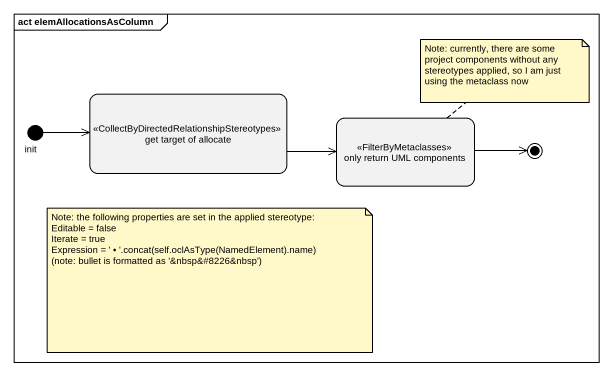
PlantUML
@startuml
mainframe act elemAllocationsAsColumn
hide empty description
state "get target of allocate" as get_target_of_allocate <<CollectByDirectedRelationshipStereotypes>>
state "only return UML components" as only_return_UML_components <<FilterByMetaclasses>>
state init <<start>>
get_target_of_allocate -right-> only_return_UML_components
init -right-> get_target_of_allocate
only_return_UML_components -right-> [*]
note top of only_return_UML_components : Note: currently, there are some project components without any stereotypes applied, so I am just using the metaclass now
note as N2
  Note: the following properties are set in the applied stereotype:
  Editable = false
  Iterate = true
  Expression = ' • '.concat(self.oclAsType(NamedElement).name)
  (note: bullet is formatted as '&nbsp&#8226&nbsp')
end note
@enduml
